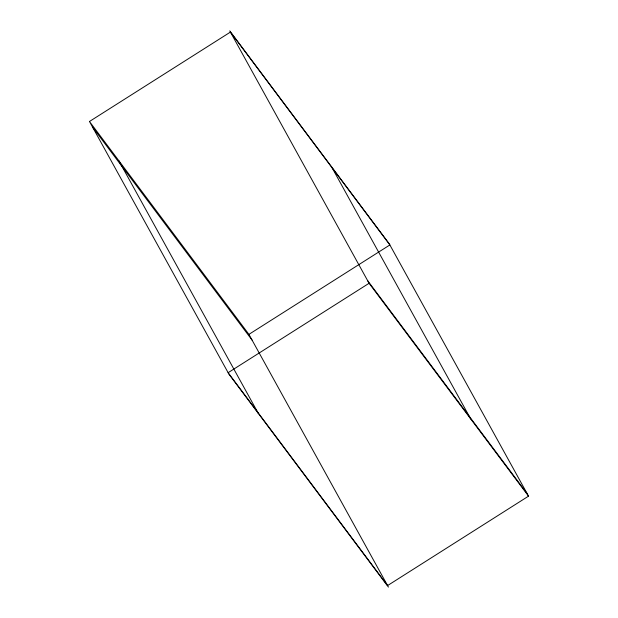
<?xml version="1.0" encoding="UTF-8"?>
<svg xmlns="http://www.w3.org/2000/svg" width="618" height="618" viewBox="0 0 618 618"><rect width="100%" height="100%" fill="white"/><g stroke="black" fill="none" stroke-linecap="round" stroke-linejoin="round"><path stroke-width="0.93" d="M89.463 121.491L230.421 32.082L389.873 244.952L248.915 334.369L89.463 121.491L228.977 374.23L388.428 587.1L248.915 334.369M369.085 283.276L228.127 372.693L387.586 585.563L528.537 496.146L389.224 243.778L229.765 30.9L369.085 283.276L528.537 496.146M367.648 280.665L527.1 493.543M92.623 127.215L252.074 340.093M331.441 166.636L470.761 419.012M118.818 160.688L258.332 413.419"/></g></svg>
